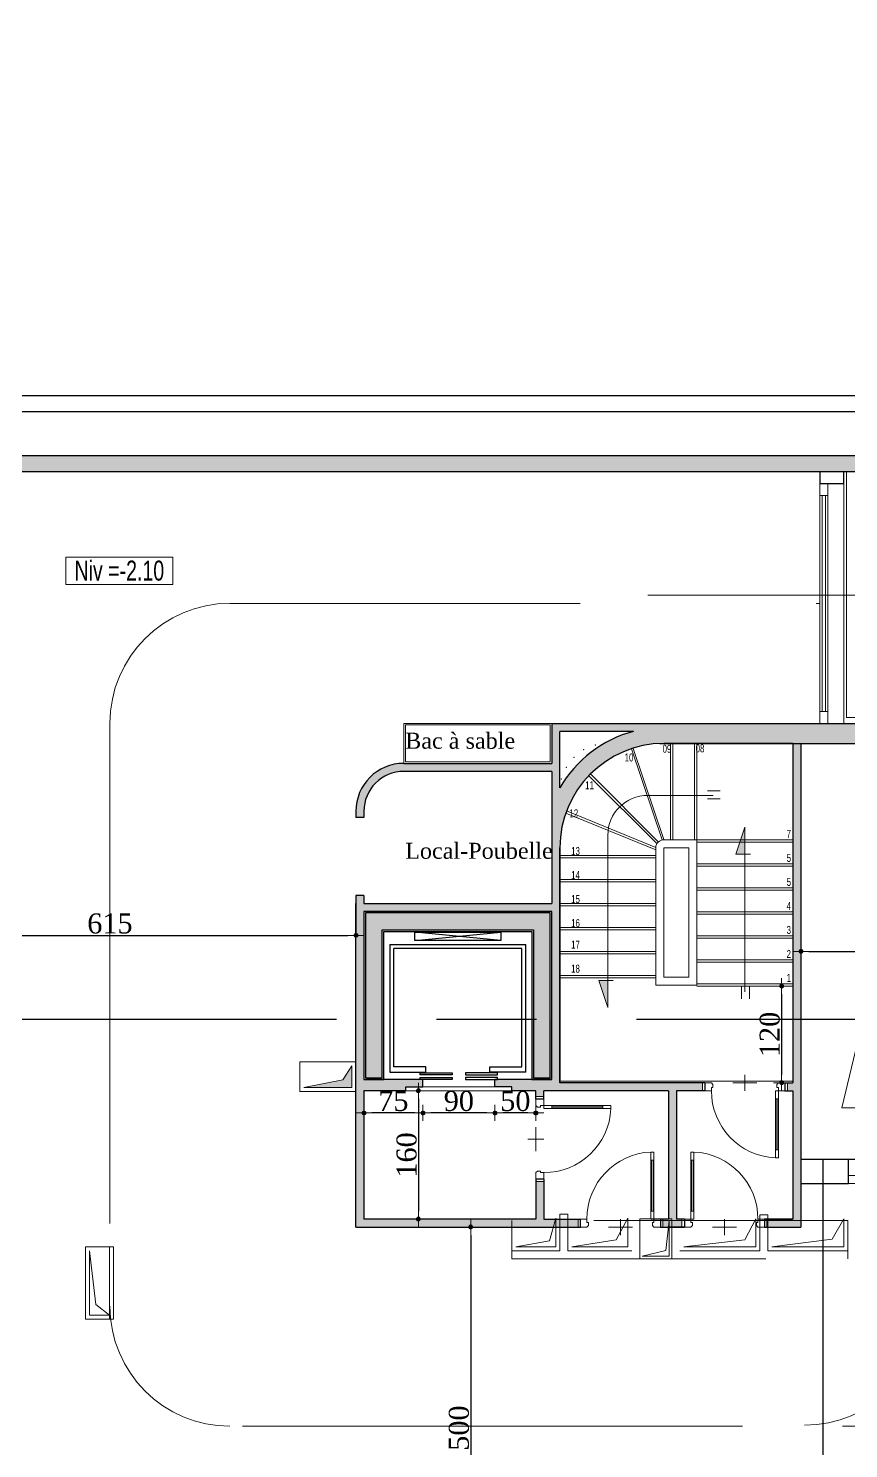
# Model space of a CAD drawing. Header units: metres. Extents: x 0 to 4415, y 1197 to 2590.
# Drawn here: x 1903.87 to 1914.12, y 1263.45 to 1281.2 of the extents above; entities that cross this region are included whole.
import ezdxf
from ezdxf.enums import TextEntityAlignment as Align

# ---------------------------------------------------------------- set-up
doc = ezdxf.new("R2010")
doc.units = ezdxf.units.M
for name, pattern in [('AXES', [2, 1.25, -0.25, 0.25, -0.25]), ('CACHE2', [4.762499999999999, 3.175, -1.5875]), ('CONTINU', [0])]:
    doc.linetypes.add(name, pattern=pattern)
doc.layers.get('DEFPOINTS').update_dxf_attribs({"lineweight": 5})
doc.layers.add('00-axe', color=7, linetype='AXES', lineweight=5, true_color=0xdb0000)
for name, color, linetype, lineweight in [('00-cot-ext 2', 7, 'Continuous', 13), ('00-Menuiserie', 152, 'CONTINU', 5), ('00-MUR', 7, 'Continuous', 30), ('00-Niveau', 2, 'Continuous', 9), ('00-texte', 7, 'Continuous', 13), ('A_TRAM', 10, 'AXES', 15), ('caché', 20, 'CACHE2', 13), ('gris', 251, 'Continuous', 9), ('MENUISERIE', 152, 'Continuous', 13), ('vue', 7, 'Continuous', 5)]:
    doc.layers.add(name, color=color, linetype=linetype, lineweight=lineweight)
doc.styles.add('style1', font='romantic.ttf')
doc.styles.add('STYLE2', font='swissl.ttf', dxfattribs={"width": 0.7})
doc.styles.add('WALIDcotat', font='times.ttf')
doc.dimstyles.new('walid 100', dxfattribs={"dimscale": 0, "dimtxt": 0.25, "dimasz": 0.1, "dimexe": 1.25, "dimexo": 0.625, "dimgap": 0.02, "dimtad": 1, "dimdec": 0, "dimlfac": 100, "dimrnd": 5, "dimtxsty": 'WALIDcotat', "dimblk": 'COTE', "dimcen": 2.5, "dimse1": 1, "dimse2": 1, "dimclrd": 256, "dimclrt": 256, "dimadec": 0, "dimazin": 0, "dimtfac": 1, "dimtdec": 0, "dimtix": 1, "dimtmove": 2, "dimatfit": 3, "dimldrblk": 'COTE', "dimfxl": 1.25, "dimarcsym": 0})

# ---------------------------------------------------------------- blocks, each defined once
blk = doc.blocks.new('p100execu')
at = {"layer": 'DEFPOINTS'}
for p, q in [((0.3799999999999727, 0), (0.6799999999997454, 0)), ((0.529999999999859, 0), (0.529999999999859, 0.1)), ((0.529999999999859, 0.1), (0.529999999999859, -0.1))]:
    blk.add_line(p, q, dxfattribs=at)
at = {"layer": 'MENUISERIE'}
for p, q in [((0.1099999999999, 0), (0.02999999999997272, 0)), ((0.1299999999998818, -0.01999999999998181), (0.1099999999999, 0)), ((0.9299999999996089, -0.01999999999998181), (0.9499999999995907, 0)), ((0.9499999999995907, 0), (1.029999999999745, 0)), ((0.1099999999999, -0.09999999999990905), (0.02999999999997272, -0.09999999999990905)), ((0.1099999999999, -0.09999999999990905), (0.1099999999999, -0.05999999999994543)), ((0.1299999999998818, -0.05999999999994543), (0.1099999999999, -0.05999999999994543)), ((0.1299999999998818, -0.05999999999994543), (0.1299999999998818, -0.01999999999998181)), ((0.9099999999996271, -0.09999999999990905), (1.029999999999745, -0.09999999999990905)), ((0.9099999999996271, -0.09999999999990905), (0.9099999999996271, -0.9390470785356229)), ((0.9299999999996089, -0.05999999999994543), (0.9299999999996089, -0.01999999999998181)), ((0.9299999999996089, -0.05999999999994543), (0.9499999999995907, -0.05999999999994543)), ((0.9499999999995907, -0.09999999999990905), (0.9499999999995907, -0.05999999999994543)), ((0.9499999999995907, -0.09999999999990905), (0.9499999999995907, -0.9390470785356229)), ((0.9099999999996271, -0.1999999999998181), (0.9499999999995907, -0.1999999999998181)), ((0.9199999999998454, -0.1999999999998181), (0.919999999999618, -0.8390470785354864)), ((0.9399999999998272, -0.1999999999998181), (0.9399999999995998, -0.8390470785354864)), ((0.9099999999996271, -0.8390470785354864), (0.9499999999995907, -0.8390470785354864)), ((0.9099999999996271, -0.9390470785356229), (0.9499999999995907, -0.9390470785356229))]:
    blk.add_line(p, q, dxfattribs=at)
for points in [[(0.02999999999997272, -0.09999999999990905), (0.02999999999997272, 0), (0, 0), (0, -0.09999999999990905)], [(1.059999999999718, -0.09999999999990905), (1.059999999999718, 0), (1.029999999999745, 0), (1.029999999999745, -0.09999999999990905)]]:
    blk.add_lwpolyline(points, close=True, dxfattribs=at)
blk.add_arc((0.9500000000000455, -0.0999999999994543), 0.8400000000000359, 180.0000000000261, 267.2705973631957, dxfattribs=at)
blk = doc.blocks.new('A$C3BAE4A7C')
for p, q in [((0.2744139882894103, 2.000000012555134), (0.724415226003174, 1.999998561161775)), ((0.2744142424993186, 0.4040039073206714), (0.2744141383667227, 2.00000001255377)), ((0.724415226003174, 1.999998561161775), (0.7244141517631704, 1.930001213727465)), ((1.974414258819451, 1.999999991593896), (1.524414151763011, 1.999998597353979)), ((1.524414151763011, 1.999998597353979), (1.524415226002901, 1.930001249919556)), ((1.974414121594663, 1.999999991592532), (1.974414067665947, 0.4040038863592059)), ((0.3244136970317584, 1.929998682849728), (0.3244133749285254, 0.4540048978042392)), ((0.7244141517631704, 1.930001213727465), (0.3244136970317584, 1.929998682849728)), ((1.524415226002901, 1.930001249919556), (1.924414550077103, 1.92999866188849)), ((1.924414550077103, 1.92999866188849), (1.924414764323132, 0.4540048768430012)), ((0.2744142424989775, 0.4040053054907418), (1.974414067665947, 0.4040038863592059)), ((1.924414764323132, 0.4540048768430012), (0.3244133749289801, 0.4540074150541074)), ((0.5869146412637463, 0.3540047031464297), (1.661913581754078, 0.2499959705584303)), ((1.661913662261867, 0.3540041234151801), (0.5869146412637463, 0.2500040545489952))]:
    blk.add_line(p, q)
for points in [[(0.6522445498853529, 2.007409225995517), (1.052234743978573, 2.007407288179834), (1.052233001120356, 2.032408729877503), (0.6522456099083627, 2.032407182889656), (0.6522445498853529, 2.007409225995517)], [(0.6522477505953646, 2.063153198590399), (1.052236050864025, 2.063154328905753), (1.052236201830482, 2.088152702472385), (0.6522460077371477, 2.088154640288067), (0.6522477505953646, 2.063153198590399)], [(1.621977477935019, 2.007409225995517), (1.221987283841685, 2.007407288179834), (1.221989026699902, 2.032408729877503), (1.621976417911895, 2.032407182889656), (1.621977477935019, 2.007409225995517)], [(1.621976397271141, 2.063153198590399), (1.221988097002594, 2.063154328905753), (1.221987946036137, 2.088152702472385), (1.621978140129471, 2.088154640288067), (1.621976397271141, 2.063153198590399)]]:
    blk.add_lwpolyline(points)
blk.add_lwpolyline([(0.5869146412637463, 0.3540047031464297), (0.5869146412637463, 0.2500040545489952), (1.661913581754078, 0.2499959705584303), (1.661913662261867, 0.3540041234151801)], close=True)
blk = doc.blocks.new('COTE')
at = {"ltscale": 0.05}
h = blk.add_hatch(color=256, dxfattribs=at)
edge = h.paths.add_edge_path()
edge.add_arc((0, 0), 0.25, 0, 360)
for p, q in [((1, -6.1257422745431e-17), (-1, 6.1257422745431e-17)), ((0, -1), (0, 1))]:
    blk.add_line(p, q)
blk.add_circle((0, 0), 0.25)
blk = doc.blocks.new('*D72')
at = {"layer": '00-cot-ext 2', "lineweight": -2, "transparency": 16777216}
blk.add_line((1913.284738394948, 1269.126771463491), (1913.284738394948, 1268.118731463954), dxfattribs=at)
at = {"layer": 'DEFPOINTS', "color": 0, "transparency": 16777216}
for p in [(1913.427161840228, 1269.226771463491), (1913.284738394948, 1268.018731463954), (1913.427161840228, 1268.018731463954)]:
    blk.add_point(p, dxfattribs=at)
at = {"layer": '00-cot-ext 2', "lineweight": -2, "transparency": 16777216, "xscale": 0.1, "yscale": 0.1, "zscale": 0.1}
for p, rotation in [((1913.284738394948, 1269.226771463491), 90), ((1913.284738394948, 1268.018731463954), 270)]:
    blk.add_blockref('COTE', p, dxfattribs=dict(at, rotation=rotation))
at = {"layer": '00-cot-ext 2', "transparency": 16777216, "insert": (1913.137575453347, 1268.622751463722), "char_height": 0.25, "attachment_point": 5, "rotation": 90, "style": 'WALIDcotat'}
blk.add_mtext('120', dxfattribs=at)
blk = doc.blocks.new('*D73')
at = {"layer": '00-cot-ext 2', "lineweight": -2, "transparency": 16777216}
blk.add_line((1908.744570614728, 1267.818731463951), (1908.744570614728, 1266.414187776039), dxfattribs=at)
at = {"layer": 'DEFPOINTS', "color": 0, "transparency": 16777216}
for p in [(1908.062341991948, 1267.918731463951), (1908.06234199195, 1266.314187776039), (1908.744570614728, 1266.314187776039)]:
    blk.add_point(p, dxfattribs=at)
at = {"layer": '00-cot-ext 2', "lineweight": -2, "transparency": 16777216, "xscale": 0.1, "yscale": 0.1, "zscale": 0.1}
for p, rotation in [((1908.744570614728, 1267.918731463951), 90), ((1908.744570614728, 1266.314187776039), 270)]:
    blk.add_blockref('COTE', p, dxfattribs=dict(at, rotation=rotation))
at = {"layer": '00-cot-ext 2', "transparency": 16777216, "insert": (1908.597407673128, 1267.116459619995), "char_height": 0.25, "attachment_point": 5, "rotation": 90, "style": 'WALIDcotat'}
blk.add_mtext('160', dxfattribs=at)
blk = doc.blocks.new('*D74')
at = {"layer": '00-cot-ext 2', "lineweight": -2, "transparency": 16777216}
blk.add_line((1910.112341991947, 1267.641902872327), (1909.8000411969, 1267.641902872327), dxfattribs=at)
at = {"layer": 'DEFPOINTS', "color": 0, "transparency": 16777216}
for p in [(1909.7000411969, 1267.918731463953), (1910.212341991947, 1267.918731463953), (1909.7000411969, 1267.641902872327)]:
    blk.add_point(p, dxfattribs=at)
at = {"layer": '00-cot-ext 2', "lineweight": -2, "transparency": 16777216, "xscale": 0.1, "yscale": 0.1, "zscale": 0.1}
for p, rotation in [((1909.7000411969, 1267.641902872327), 179.9999999999746), ((1910.212341991947, 1267.641902872327), 359.9999999999745)]:
    blk.add_blockref('COTE', p, dxfattribs=dict(at, rotation=rotation))
at = {"layer": '00-cot-ext 2', "transparency": 16777216, "insert": (1909.956191594424, 1267.789065813928), "char_height": 0.25, "attachment_point": 5, "style": 'WALIDcotat'}
blk.add_mtext('50', dxfattribs=at)
blk = doc.blocks.new('*D75')
at = {"layer": '00-cot-ext 2', "lineweight": -2, "transparency": 16777216}
blk.add_line((1909.6000411969, 1267.641902872327), (1908.900039914354, 1267.641902872327), dxfattribs=at)
at = {"layer": 'DEFPOINTS', "color": 0, "transparency": 16777216}
for p in [(1908.800039914355, 1267.968731463953), (1909.7000411969, 1267.918731463953), (1908.800039914355, 1267.641902872327)]:
    blk.add_point(p, dxfattribs=at)
at = {"layer": '00-cot-ext 2', "lineweight": -2, "transparency": 16777216, "xscale": 0.1, "yscale": 0.1, "zscale": 0.1, "rotation": 180}
blk.add_blockref('COTE', (1908.800039914355, 1267.641902872327), dxfattribs=at)
at = {"layer": '00-cot-ext 2', "lineweight": -2, "transparency": 16777216, "xscale": 0.1, "yscale": 0.1, "zscale": 0.1}
blk.add_blockref('COTE', (1909.7000411969, 1267.641902872327), dxfattribs=at)
at = {"layer": '00-cot-ext 2', "transparency": 16777216, "insert": (1909.250040555627, 1267.789426304195), "char_height": 0.25, "attachment_point": 5, "style": 'WALIDcotat'}
blk.add_mtext('90', dxfattribs=at)
blk = doc.blocks.new('*D76')
at = {"layer": '00-cot-ext 2', "lineweight": -2, "transparency": 16777216}
blk.add_line((1908.700039914355, 1267.641902872327), (1908.162341991948, 1267.641902872327), dxfattribs=at)
at = {"layer": 'DEFPOINTS', "color": 0, "transparency": 16777216}
for p in [(1908.062341991948, 1267.918731463951), (1908.800039914355, 1267.968731463953), (1908.062341991948, 1267.641902872327)]:
    blk.add_point(p, dxfattribs=at)
at = {"layer": '00-cot-ext 2', "lineweight": -2, "transparency": 16777216, "xscale": 0.1, "yscale": 0.1, "zscale": 0.1, "rotation": 180}
blk.add_blockref('COTE', (1908.062341991948, 1267.641902872327), dxfattribs=at)
at = {"layer": '00-cot-ext 2', "lineweight": -2, "transparency": 16777216, "xscale": 0.1, "yscale": 0.1, "zscale": 0.1}
blk.add_blockref('COTE', (1908.800039914355, 1267.641902872327), dxfattribs=at)
at = {"layer": '00-cot-ext 2', "transparency": 16777216, "insert": (1908.431190953152, 1267.789426304195), "char_height": 0.25, "attachment_point": 5, "style": 'WALIDcotat'}
blk.add_mtext('75', dxfattribs=at)
blk = doc.blocks.new('A$C6EC847CB')
for p, q in [((0.9499999032255118, 0.0999999072266746), (0.0499999032314236, 0.0999999072266746)), ((0.9499999032255118, 0.0699999072278388), (0.0499999032314236, 0.0699999072278388)), ((0.0499999032314236, 0.0299999072196897), (0.9499999032255118, 0.0299999072196897)), ((0.0499999032314236, -9.27791461e-08), (0.9499999032255118, -9.27791461e-08))]:
    blk.add_line(p, q)
for points in [[(0.0499999032314236, -9.27791461e-08), (0.0499999032314236, 0.0999999072266746), (-9.67714868e-08, 0.0999999072266746), (-9.67714868e-08, -9.27791461e-08)], [(0.9499999032255118, -9.27791461e-08), (0.9499999032255118, 0.0999999072266746), (0.9999999032284222, 0.0999999072266746), (0.9999999032284222, -9.27791461e-08)]]:
    blk.add_lwpolyline(points, close=True)
at = {"layer": 'DEFPOINTS'}
blk.add_line((0.4999999032284677, 0.0999999072266746), (0.4999999032284677, 0.1464441502014528), dxfattribs=at)
blk = doc.blocks.new('*D80')
at = {"layer": '00-cot-ext 2', "lineweight": -2, "transparency": 16777216}
blk.add_line((1901.912341991949, 1269.861490906218), (1907.862341991947, 1269.861490906218), dxfattribs=at)
at = {"layer": 'DEFPOINTS', "color": 0, "transparency": 16777216}
for p in [(1901.812341991949, 1269.952747903002), (1907.962341991947, 1269.952747903002), (1907.962341991947, 1269.861490906218)]:
    blk.add_point(p, dxfattribs=at)
at = {"layer": '00-cot-ext 2', "lineweight": -2, "transparency": 16777216, "xscale": 0.1, "yscale": 0.1, "zscale": 0.1, "rotation": 180}
blk.add_blockref('COTE', (1901.812341991949, 1269.861490906218), dxfattribs=at)
at = {"layer": '00-cot-ext 2', "lineweight": -2, "transparency": 16777216, "xscale": 0.1, "yscale": 0.1, "zscale": 0.1}
blk.add_blockref('COTE', (1907.962341991947, 1269.861490906218), dxfattribs=at)
at = {"layer": '00-cot-ext 2', "transparency": 16777216, "insert": (1904.887341991948, 1270.008653847819), "char_height": 0.25, "attachment_point": 5, "style": 'WALIDcotat'}
blk.add_mtext('615', dxfattribs=at)
blk = doc.blocks.new('*D81')
at = {"layer": '00-cot-ext 2', "lineweight": -2, "transparency": 16777216}
blk.add_line((1913.627161840222, 1269.661493298213), (1919.614217249956, 1269.661493298213), dxfattribs=at)
at = {"layer": 'DEFPOINTS', "color": 0, "transparency": 16777216}
for p in [(1913.527161840223, 1272.261493298193), (1919.714217249956, 1272.261493298214), (1919.714217249956, 1269.661493298213)]:
    blk.add_point(p, dxfattribs=at)
at = {"layer": '00-cot-ext 2', "lineweight": -2, "transparency": 16777216, "xscale": 0.1, "yscale": 0.1, "zscale": 0.1, "rotation": 180}
blk.add_blockref('COTE', (1913.527161840223, 1269.661493298213), dxfattribs=at)
at = {"layer": '00-cot-ext 2', "lineweight": -2, "transparency": 16777216, "xscale": 0.1, "yscale": 0.1, "zscale": 0.1}
blk.add_blockref('COTE', (1919.714217249956, 1269.661493298213), dxfattribs=at)
at = {"layer": '00-cot-ext 2', "transparency": 16777216, "insert": (1916.620689545089, 1269.808656239814), "char_height": 0.25, "attachment_point": 5, "style": 'WALIDcotat'}
blk.add_mtext('620', dxfattribs=at)
blk = doc.blocks.new('*D84')
at = {"layer": '00-cot-ext 2', "lineweight": -2, "transparency": 16777216}
blk.add_line((1909.398710423814, 1266.114187776039), (1909.398710423814, 1261.290126437503), dxfattribs=at)
at = {"layer": 'DEFPOINTS', "color": 0, "transparency": 16777216}
for p in [(1913.527161840229, 1266.214187776038), (1909.398710423814, 1261.190126437504), (1913.527161840229, 1261.190126437504)]:
    blk.add_point(p, dxfattribs=at)
at = {"layer": '00-cot-ext 2', "lineweight": -2, "transparency": 16777216, "xscale": 0.1, "yscale": 0.1, "zscale": 0.1}
for p, rotation in [((1909.398710423814, 1266.214187776038), 90), ((1909.398710423814, 1261.190126437504), 270)]:
    blk.add_blockref('COTE', p, dxfattribs=dict(at, rotation=rotation))
at = {"layer": '00-cot-ext 2', "transparency": 16777216, "insert": (1909.251547482213, 1263.702157106771), "char_height": 0.25, "attachment_point": 5, "rotation": 90, "style": 'WALIDcotat'}
blk.add_mtext('500', dxfattribs=at)
blk = doc.blocks.new('*D106')
at = {"layer": 'DEFPOINTS', "color": 0, "transparency": 16777216}
for p in [(1911.712341991947, 1324.102436640078), (1912.712341991947, 1211.676748386476), (1912.712341991947, 1211.676748386476)]:
    blk.add_point(p, dxfattribs=at)
at = {"layer": 'vue', "lineweight": -2, "transparency": 16777216}
blk.add_line((1911.812341991947, 1211.676748386476), (1912.612341991947, 1211.676748386476), dxfattribs=at)
at = {"layer": 'vue', "lineweight": -2, "transparency": 16777216, "xscale": 0.1, "yscale": 0.1, "zscale": 0.1, "rotation": 180}
blk.add_blockref('COTE', (1911.712341991947, 1211.676748386476), dxfattribs=at)
at = {"layer": 'vue', "lineweight": -2, "transparency": 16777216, "xscale": 0.1, "yscale": 0.1, "zscale": 0.1}
blk.add_blockref('COTE', (1912.712341991947, 1211.676748386476), dxfattribs=at)
at = {"layer": 'vue', "transparency": 16777216, "insert": (1912.212341991947, 1211.823911328077), "char_height": 0.25, "attachment_point": 5, "style": 'WALIDcotat'}
blk.add_mtext('100', dxfattribs=at)

msp = doc.modelspace()

# ---------------------------------------------------------------- hatches: boundary and pattern name
at = {"layer": '00-MUR'}
h = msp.add_hatch(color=256, dxfattribs=at)
h.dxf.hatch_style = 1
h.paths.add_polyline_path([(1929.687528885856, 1275.661456012542), (1919.03312761637, 1275.661306929857), (1919.03312761637, 1275.86016448026), (1896.112341991949, 1275.861493298217), (1896.312341991949, 1275.661493298217), (1915.797719571344, 1275.661493298217), (1929.687528885856, 1275.659288327053)])
h = msp.add_hatch(color=50, dxfattribs=at)
h.dxf.hatch_style = 1
h.paths.add_polyline_path([(1910.392341991947, 1270.141490906218), (1908.082341991947, 1270.141490906218), (1908.082341991947, 1268.08149343772), (1908.292341991948, 1268.081493681837), (1908.292341991948, 1269.931490906218), (1910.182341991947, 1269.931490906218), (1910.182341991947, 1268.081487511749), (1910.392341991947, 1268.081487615101)])
at = {"layer": 'A_TRAM', "ltscale": 5}
h = msp.add_hatch(color=1, dxfattribs=at)
h.dxf.hatch_style = 1
h.paths.add_polyline_path([(1912.827161840228, 1271.214684609959), (1912.76413829496, 1271.026771463491), (1912.713295725733, 1270.875177529553), (1912.827161840228, 1270.875177529553)])
h = msp.add_hatch(color=1, dxfattribs=at)
h.dxf.hatch_style = 1
h.paths.add_polyline_path([(1911.112341991948, 1268.959390199386), (1911.04931844668, 1269.147303345854), (1910.998475877452, 1269.298897279792), (1911.112341991948, 1269.298897279792)])
at = {"layer": 'caché', "linetype": 'CACHE2'}
h = msp.add_hatch(color=256, dxfattribs=at)
h.dxf.hatch_style = 1
h.paths.add_polyline_path([(1907.912342006406, 1268.231493302686), (1907.801137166584, 1268.053678837897), (1907.312342006402, 1267.961493302689), (1907.912342006406, 1267.961493302689)])
at = {"layer": 'gris'}
h = msp.add_hatch(color=256, dxfattribs=at)
h.dxf.hatch_style = 1
edge = h.paths.add_edge_path()
edge.add_line((1914.470752527293, 1272.511496539769), (1915.670752527293, 1272.511493298214))
edge.add_line((1915.670752527293, 1272.511493298214), (1910.412341991948, 1272.511493581373))
edge.add_line((1910.412341991948, 1272.511493581373), (1910.412341991948, 1272.011493298216))
edge.add_line((1910.412341991948, 1272.011493298216), (1908.562341991946, 1272.011493298216))
edge.add_arc((1908.562341991946, 1271.411493298217), 0.599999999999909, 90, 180)
edge.add_line((1907.962341991946, 1271.411493298217), (1907.962341991947, 1271.335460287278))
edge.add_line((1907.962341991947, 1271.335460287278), (1908.062341991946, 1271.335460287278))
edge.add_line((1908.062341991946, 1271.335460287278), (1908.062341991946, 1271.411493298217))
edge.add_arc((1908.562341991946, 1271.411493298217), 0.5, 90, 180, ccw=False)
edge.add_line((1908.562341991946, 1271.911493298217), (1910.412341991948, 1271.911493298217))
edge.add_line((1910.412341991948, 1271.911493298217), (1910.412341991947, 1270.261490906218))
edge.add_line((1910.412341991947, 1270.261490906218), (1908.062341991948, 1270.261490906218))
edge.add_line((1908.062341991948, 1270.261490906218), (1908.062341991948, 1270.359427276339))
edge.add_line((1908.062341991948, 1270.359427276339), (1907.962341991973, 1270.359427276339))
edge.add_line((1907.962341991973, 1270.359427276339), (1907.962341991973, 1268.813092319737))
edge.add_line((1907.962341991973, 1268.813092319737), (1908.062341991948, 1268.813092319737))
edge.add_line((1908.062341991948, 1268.813092319737), (1908.062341991948, 1270.161490906218))
edge.add_line((1908.062341991948, 1270.161490906218), (1910.412341991947, 1270.161490906218))
edge.add_line((1910.412341991947, 1270.161490906218), (1910.412341991947, 1268.813092319737))
edge.add_line((1910.412341991947, 1268.813092319737), (1910.512341991946, 1268.813092319737))
edge.add_line((1910.512341991946, 1268.813092319737), (1910.512341991946, 1270.950064427592))
edge.add_arc((1911.820438100459, 1270.953417945543), 1.30810040715104, 90.35461789272398, 180.1468867638272, ccw=False)
edge.add_line((1911.812341991946, 1272.261493298195), (1913.427161840228, 1272.261493298195))
edge.add_line((1913.427161840228, 1272.261493298195), (1914.470752527293, 1272.261496539769))
edge.add_line((1914.470752527293, 1272.261496539769), (1914.470752527293, 1272.511496539769))
edge = h.paths.add_edge_path(flags=16)
edge.add_arc((1911.82043810046, 1270.953417945542), 1.508100407151816, 104.7986804902546, 150.1555896687574)
edge.add_line((1910.512341991946, 1271.703918717656), (1910.512341991946, 1272.411493579587))
edge.add_line((1910.512341991946, 1272.411493579587), (1911.435233827984, 1272.4114935631))
h.paths.add_polyline_path([(1913.527161840211, 1272.261493298199), (1913.427161840212, 1272.261493298199), (1913.427161840229, 1268.037751463738), (1913.427161840228, 1268.018731463954), (1913.357161840228, 1268.018731463953), (1913.357161840228, 1267.918731463953), (1913.427161840228, 1267.918731463953), (1913.427161840229, 1266.31418777604), (1913.099751916087, 1266.314187776039), (1913.099751916087, 1266.214187776038), (1913.52716184023, 1266.214187776038)])
h.paths.add_polyline_path([(1910.739751916088, 1266.314187776038), (1910.312341991945, 1266.314187776038), (1910.312341991945, 1266.785323698017), (1910.212341991946, 1266.785323698017), (1910.212341991946, 1266.314187776038), (1908.062341991951, 1266.314187776039), (1908.062341991948, 1267.918731463951), (1908.587737836762, 1267.918731463951), (1908.587737836762, 1267.968731463953), (1908.800039914354, 1267.968731463953), (1908.800042293723, 1268.061491075144), (1908.765173848162, 1268.061490906218), (1908.087737787052, 1268.061493705087), (1908.062341991948, 1268.061493414471), (1908.062341991948, 1268.813092319737), (1907.962341991973, 1268.813092319737), (1907.962341991973, 1268.281493302685), (1907.962342006406, 1268.281493302685), (1907.962342006406, 1267.911493302689), (1907.962341991973, 1266.214187776039), (1910.739751916088, 1266.214187776038)])
h.paths.add_polyline_path([(1912.039751916087, 1266.314187776039), (1911.969751916088, 1266.314187776039), (1911.969751916088, 1267.918731463953), (1912.297161840228, 1267.918731463953), (1912.297161840228, 1268.018731463958), (1910.512341991947, 1268.018731463954), (1910.512341991947, 1268.813092319737), (1910.412341991947, 1268.813092319737), (1910.412341991947, 1268.061493705086), (1910.162341991947, 1268.061493705086), (1910.162341991947, 1268.061493643566), (1910.412341991947, 1268.061493766605), (1910.412341991947, 1268.813092319737), (1910.392341991947, 1268.813092319737), (1910.392341991947, 1268.081487615101), (1910.182341991947, 1268.081487511749), (1910.182341991947, 1268.813092319737), (1910.162341991947, 1268.813092319737), (1910.162341991947, 1268.061493705086), (1910.412341942238, 1268.061493705086), (1910.412341991947, 1268.061493766605), (1910.162341991947, 1268.061493643566), (1909.734905980359, 1268.061493700446), (1909.734905980554, 1268.061490906218), (1909.700037534986, 1268.061491075144), (1909.700039914354, 1267.968731463953), (1909.912341991947, 1267.968731463953), (1909.912341991947, 1267.918731463953), (1910.212341991947, 1267.918731463953), (1910.212341991947, 1267.845323698017), (1910.312341991947, 1267.845323698017), (1910.312341991947, 1267.916459619996), (1911.869751916088, 1267.916459619996), (1911.869751916088, 1266.317770442367), (1911.911091992117, 1266.317770442367), (1911.911091992117, 1266.214187776039), (1912.039751916087, 1266.21418777604)])
h.paths.add_polyline_path([(1911.911091992117, 1266.317770442367), (1911.869751916088, 1266.317770442367), (1911.869751916088, 1266.314187776038), (1911.799751916088, 1266.314187776038), (1911.799751916088, 1266.214187776039), (1911.911091992117, 1266.214187776039)])

# ---------------------------------------------------------------- linework, layer by layer
at = {"layer": '00-axe', "lineweight": 30, "ltscale": 5}
msp.add_line((1891.469723164535, 1268.813092319737), (1933.364540415356, 1268.813092319737), dxfattribs=at)
msp.add_lwpolyline([(1918.472843048848, 1278.12251976845), (1918.472843048848, 1267.057637198824), (1913.80232648275, 1267.057637198824), (1913.80232648275, 1253.488062030603), (1913.80232648275, 1253.488062030603)], dxfattribs=at)
at = {"layer": '00-MUR'}
for p, q in [((1896.112341991949, 1275.861493298217), (1919.033127618457, 1275.861344215235)), ((1899.612379397151, 1275.661493298217), (1915.797719571344, 1275.661493298217)), ((1903.012341991948, 1275.661493298217), (1915.797719571344, 1275.661493298217)), ((1905.012341991947, 1275.66111074273), (1929.68750871792, 1275.66145601226)), ((1905.012341991947, 1275.66111074273), (1929.68750871792, 1275.66145601226)), ((1913.761963287784, 1275.661136545998), (1913.761963287784, 1275.511443824646)), ((1913.761963287784, 1275.511443824646), (1914.061963287784, 1275.511443824646)), ((1914.061963287784, 1275.511443824646), (1914.061961193137, 1275.661140743746)), ((1910.412341991948, 1272.511493581373), (1910.412341991948, 1272.011493298217)), ((1910.412341991948, 1272.511493581373), (1914.470752527293, 1272.51149358137)), ((1911.435233827984, 1272.4114935631), (1910.512341991946, 1272.411493579587)), ((1910.512341991946, 1271.703918717656), (1910.512341991946, 1272.411493579587)), ((1911.76411327574, 1272.261493298191), (1914.470752527293, 1272.261493298188)), ((1913.427161840228, 1272.261493298195), (1911.812341991946, 1272.261493298195)), ((1913.427161840223, 1272.261493298193), (1913.427161840228, 1268.018731463954)), ((1913.527161840223, 1272.261493298193), (1913.52716184023, 1266.214187776038)), ((1908.562341991946, 1272.011493298216), (1910.412341991948, 1272.011493298217)), ((1910.412341991948, 1271.911493298217), (1908.562341991946, 1271.911493298217)), ((1910.412341991948, 1271.911493298217), (1910.412341991947, 1270.261490906218)), ((1907.962341991946, 1271.411493298217), (1907.962341991946, 1271.335460287278)), ((1908.062341991946, 1271.411493298217), (1908.062341991946, 1271.335460287278)), ((1908.062341991946, 1271.335460287278), (1907.962341991946, 1271.335460287278)), ((1910.512341991946, 1270.961493298195), (1910.512341991947, 1268.042473298442)), ((1910.512341991946, 1270.861493298213), (1910.512341991946, 1270.956771463513)), ((1910.512341991947, 1268.018731463954), (1910.512341991947, 1270.861493298213)), ((1908.062341991948, 1270.359427276339), (1907.962341991947, 1270.359427276339)), ((1907.962341991947, 1270.359427276339), (1907.962341991947, 1269.861490906218)), ((1908.062341991948, 1270.359427276339), (1908.062341991948, 1270.261490906218)), ((1907.962341991973, 1266.214187776039), (1907.962341991947, 1270.261490906218)), ((1908.062341991948, 1270.261490906218), (1910.412341991947, 1270.261490906218)), ((1908.062341991945, 1270.161490906218), (1908.062341991948, 1268.061493414471)), ((1908.062341991947, 1269.261493298225), (1908.062341991947, 1269.011493298225)), ((1908.062341991947, 1269.261493298225), (1908.062341991947, 1269.011493298225)), ((1908.800039864645, 1268.061493705086), (1908.087737787052, 1268.061493705087)), ((1908.800039914354, 1267.968731463953), (1908.800042293723, 1268.061491075144)), ((1909.700039914354, 1267.968731463953), (1909.700037534986, 1268.061491075144)), ((1910.412341942238, 1268.061493705086), (1909.700039864645, 1268.061493705086)), ((1908.062341991948, 1267.918731463951), (1908.062341991951, 1266.314187776039)), ((1908.587737836762, 1267.918731463951), (1908.062341991948, 1267.918731463951)), ((1908.587737836762, 1267.918731463953), (1908.587737836762, 1267.968731463953)), ((1908.587737836762, 1267.968731463953), (1908.800039914355, 1267.968731463953)), ((1909.912341991947, 1267.968731463953), (1909.700039914355, 1267.968731463953)), ((1909.912341991947, 1267.918731463953), (1909.912341991947, 1267.968731463953)), ((1910.312341991947, 1267.815323698017), (1910.312341991947, 1267.916459619996)), ((1911.869751916088, 1267.916459619996), (1910.312341991947, 1267.916459619996)), ((1912.327161840228, 1268.018731463958), (1910.512341991947, 1268.018731463954)), ((1911.869751916088, 1267.918731463954), (1911.869751916088, 1266.314187776038)), ((1911.969751916088, 1267.918731463953), (1911.969751916088, 1266.314187776039)), ((1912.327161840229, 1267.918731463953), (1911.969751916088, 1267.918731463953)), ((1912.327161840229, 1267.918731463953), (1912.227161840229, 1267.918731463953)), ((1912.327161840228, 1268.018731463953), (1912.327161840228, 1267.918731463953)), ((1912.327161840228, 1268.018731463953), (1912.327161840228, 1267.918731463953)), ((1913.327161840228, 1268.018731463953), (1913.327161840228, 1267.918731463953)), ((1913.327161840228, 1268.018731463953), (1913.427161840228, 1268.018731463954)), ((1913.327161840228, 1268.018731463953), (1913.327161840228, 1267.918731463953)), ((1913.327161840228, 1267.918731463953), (1913.427161840228, 1267.918731463953)), ((1913.427161840228, 1267.918731463953), (1913.427161840229, 1266.314187776039)), ((1914.120688958039, 1267.061493298214), (1913.527161840229, 1267.061493298206)), ((1914.120688958039, 1266.761493298214), (1914.120688958039, 1267.061493298214)), ((1910.212341991946, 1266.815323698017), (1910.212341991946, 1266.314187776038)), ((1910.312341991946, 1266.815323698017), (1910.212341991946, 1266.815323698017)), ((1910.312341991945, 1266.815323698017), (1910.312341991945, 1266.314187776038)), ((1913.527161840229, 1266.761493298206), (1914.120688958039, 1266.761493298214)), ((1910.212341991946, 1266.314187776038), (1908.062341991951, 1266.314187776039)), ((1910.312341991945, 1266.314187776038), (1910.769751916088, 1266.314187776038)), ((1910.769751916088, 1266.214187776038), (1910.769751916088, 1266.314187776038)), ((1911.769751916088, 1266.314187776038), (1911.769751916088, 1266.214187776039)), ((1911.869751916088, 1266.314187776038), (1911.769751916088, 1266.314187776038)), ((1912.069751916087, 1266.314187776039), (1911.969751916087, 1266.314187776039)), ((1912.069751916087, 1266.314187776039), (1911.969751916087, 1266.314187776039)), ((1912.069751916087, 1266.314187776039), (1912.069751916087, 1266.21418777604)), ((1912.069751916087, 1266.314187776039), (1912.069751916087, 1266.21418777604)), ((1913.427161840227, 1266.314187776039), (1913.069751916087, 1266.314187776039)), ((1913.069751916087, 1266.314187776039), (1913.427161840225, 1266.31418777604)), ((1913.069751916087, 1266.31418777604), (1913.069751916087, 1266.214187776039)), ((1913.069751916087, 1266.314187776039), (1913.427161840225, 1266.31418777604)), ((1913.069751916087, 1266.31418777604), (1913.069751916087, 1266.214187776039)), ((1907.962341991973, 1266.214187776039), (1910.769751916088, 1266.214187776038)), ((1911.769751916088, 1266.214187776039), (1912.069751916087, 1266.21418777604)), ((1911.969751916087, 1266.214187776038), (1911.862341991947, 1266.214187776039)), ((1912.069751916087, 1266.214187776039), (1911.969751916087, 1266.214187776039)), ((1912.069751916087, 1266.214187776039), (1911.969751916087, 1266.214187776038)), ((1911.969751916087, 1266.214187776039), (1912.069751916087, 1266.214187776039)), ((1912.019751916087, 1266.21418777604), (1912.069751916087, 1266.21418777604)), ((1913.069751916087, 1266.214187776038), (1913.527161840229, 1266.214187776038))]:
    msp.add_line(p, q, dxfattribs=at)
for points in [[(1929.790911199532, 1276.611493298217), (1929.410817363235, 1257.270331978497), (1892.822183741009, 1255.039696005896), (1893.422022320108, 1276.611493298217)], [(1929.790911199532, 1276.611493298217), (1929.410817363235, 1257.270331978497), (1892.822183741009, 1255.039696005896), (1893.422022320108, 1276.611493298217)], [(1929.586942169084, 1276.411493298217), (1929.214481228724, 1257.458733624516), (1893.028181910378, 1255.252626071876), (1893.6165383037, 1276.411493298217)], [(1910.412341991947, 1270.161490906218), (1908.062341991948, 1270.161490906218), (1908.062341991948, 1268.061493414471), (1908.312341991948, 1268.061493705087), (1908.312341991948, 1269.911490906218), (1910.162341991947, 1269.911490906218), (1910.162341991947, 1268.061493643566), (1910.412341991947, 1268.061493766605)]]:
    msp.add_lwpolyline(points, close=True, dxfattribs=at)
at = {"layer": '00-MUR', "color": 50}
msp.add_lwpolyline([(1910.392341991947, 1270.141490906218), (1908.082341991947, 1270.141490906218), (1908.082341991947, 1268.08149343772), (1908.292341991948, 1268.081493681837), (1908.292341991948, 1269.931490906218), (1910.182341991947, 1269.931490906218), (1910.182341991947, 1268.081487511749), (1910.392341991947, 1268.081487615101)], close=True, dxfattribs=at)
at = {"layer": '00-MUR'}
msp.add_lwpolyline([(1910.312341991947, 1267.815323698017), (1910.212341991947, 1267.815323698017), (1910.212341991947, 1267.918731463953), (1909.912341991947, 1267.918731463953)], dxfattribs=at)
for centre, radius, start, end in [((1911.82043810046, 1270.953417945542), 1.508100407151891, 104.7986804902546, 150.1555896687574), ((1911.82043810046, 1270.953417945542), 1.308100407151891, 90.35461789276356, 179.8531132362525), ((1908.562341991946, 1271.411493298217), 0.6, 90, 180), ((1908.562341991946, 1271.411493298217), 0.5, 90, 180)]:
    msp.add_arc(centre, radius, start, end, dxfattribs=at)
at = {"layer": '00-Niveau'}
msp.add_lwpolyline([(1904.337471959373, 1274.586892180957), (1905.673066023662, 1274.586892180957), (1905.673066023662, 1274.245757280378), (1904.337471959373, 1274.245757280378)], close=True, dxfattribs=at)
at = {"layer": 'A_TRAM', "color": 1, "ltscale": 5}
for p, q in [((1936.802088807852, 1274.111492838451), (1911.612918259512, 1274.111851172814)), ((1910.765897748973, 1274.011493581373), (1906.387341991948, 1274.011493581373)), ((1904.887341991948, 1272.511493581373), (1904.887341991948, 1265.226342379711)), ((1911.612341991948, 1271.611493298213), (1912.430156692926, 1271.611493298213)), ((1912.516890625396, 1271.669976853447), (1912.359328930423, 1271.669976853447)), ((1912.516890625396, 1271.567632163588), (1912.359328930423, 1271.567632163588)), ((1911.112341991948, 1268.959390199386), (1911.112341991948, 1271.111493298213)), ((1912.827161840228, 1271.214684609959), (1912.713295725733, 1270.875177529553)), ((1912.827161840228, 1271.214684609959), (1912.827161840228, 1269.154668364665)), ((1912.713295725733, 1270.875177529553), (1912.895444847434, 1270.875177529553)), ((1911.112341991948, 1268.959390199386), (1910.998475877452, 1269.298897279792)), ((1910.998475877452, 1269.298897279792), (1911.180624999153, 1269.298897279792)), ((1912.783300705603, 1269.067934432194), (1912.783300705603, 1269.225496127167)), ((1912.885645395462, 1269.067934432194), (1912.885645395462, 1269.225496127167)), ((1922.795352302002, 1263.726342379711), (1906.387341991948, 1263.726342379711))]:
    msp.add_line(p, q, dxfattribs=at)
for centre, radius, start, end in [((1906.387341991948, 1272.511493581373), 1.5, 90, 180), ((1911.612341991948, 1271.111493298213), 0.5, 90, 180), ((1906.387341991948, 1265.226342379711), 1.5, 180, 270), ((1913.570642190655, 1265.238325880298), 1.5, 270, 0)]:
    msp.add_arc(centre, radius, start, end, dxfattribs=at)
for p in [(1910.812341991947, 1272.181108540484), (1910.957050564886, 1272.241048793986), (1910.592726749676, 1271.961493298213), (1910.688077923235, 1272.085757366925), (1910.532786496173, 1271.816784725274)]:
    msp.add_point(p, dxfattribs=at)
at = {"layer": 'caché', "linetype": 'CACHE2'}
for p, q in [((1911.79338750636, 1271.055111490005), (1911.410260963474, 1272.19302825176)), ((1911.812341991949, 1271.061493298218), (1911.429330420901, 1272.19906858433)), ((1911.897161840228, 1271.056771463491), (1911.897161840228, 1272.256771463491)), ((1911.897161840228, 1271.056771463491), (1911.897161840228, 1272.256771463491)), ((1912.197161840228, 1271.056771463491), (1912.197161840228, 1272.256771463491)), ((1912.197161840228, 1271.056771463491), (1912.197161840228, 1272.256771463491)), ((1913.427161840229, 1268.037751463738), (1913.427161840228, 1272.256771463491)), ((1911.723675100696, 1271.007733782594), (1910.874444227503, 1271.856964655785)), ((1911.741631313829, 1271.032203976331), (1910.895467125589, 1271.878368164571)), ((1911.712341991947, 1270.961493298213), (1910.596484372692, 1271.416869550535)), ((1911.712341991947, 1270.929091329166), (1910.586184260392, 1271.38867100893)), ((1912.227161840228, 1271.056771463491), (1913.427161840228, 1271.056771463491)), ((1910.512341991946, 1270.956771463491), (1910.512341991947, 1268.037751463738)), ((1911.712341991947, 1270.861493298213), (1910.512341991947, 1270.861493298213)), ((1911.712341991947, 1270.831493298213), (1910.512341991947, 1270.831493298213)), ((1912.227161840228, 1270.756771463491), (1913.427161840228, 1270.756771463491)), ((1911.712341991947, 1270.561493298213), (1910.512341991947, 1270.561493298213)), ((1911.712341991947, 1270.531493298213), (1910.512341991947, 1270.531493298213)), ((1912.227161840228, 1270.456771463491), (1913.427161840228, 1270.456771463491)), ((1911.712341991947, 1270.261493298213), (1910.512341991947, 1270.261493298213)), ((1911.712341991947, 1270.231493298213), (1910.512341991947, 1270.231493298213)), ((1912.227161840228, 1270.156771463491), (1913.427161840228, 1270.156771463491)), ((1911.712341991947, 1269.961493298213), (1910.512341991947, 1269.961493298213)), ((1911.712341991947, 1269.931493298213), (1910.512341991947, 1269.931493298213)), ((1912.227161840228, 1269.856771463491), (1913.427161840228, 1269.856771463491)), ((1911.712341991947, 1269.661493298213), (1910.512341991947, 1269.661493298213)), ((1911.712341991947, 1269.631493298213), (1910.512341991947, 1269.631493298213)), ((1912.227161840228, 1269.556771463491), (1913.427161840228, 1269.556771463491)), ((1911.712341991947, 1269.361493298213), (1910.512341991947, 1269.361493298213)), ((1911.712341991947, 1269.331493298213), (1910.512341991947, 1269.331493298213)), ((1912.227161840228, 1269.256771463491), (1913.427161840228, 1269.256771463491)), ((1910.512341991947, 1268.037751463738), (1913.427161840229, 1268.037751463738)), ((1910.19984199206, 1266.314187776038), (1909.402341992169, 1266.314187776038)), ((1910.614102722129, 1266.377246950382), (1910.514102722129, 1266.377246950381)), ((1913.014102722127, 1266.367770442368), (1913.014102722127, 1265.917770442368)), ((1913.114102722127, 1266.367770442368), (1913.014102722126, 1266.367770442368)), ((1913.114102722127, 1266.367770442368), (1913.114102722127, 1265.917770442368)), ((1913.114102722127, 1266.367770442368), (1913.114102722127, 1265.917770442368)), ((1914.114102722127, 1266.29546492024), (1914.114102722127, 1265.917770442368)), ((1914.114102722127, 1266.29546492024), (1914.114102722127, 1265.917770442368)), ((1909.914102722129, 1265.920008784645), (1910.51410272213, 1265.920008784645)), ((1910.61410272213, 1265.920008784645), (1911.41410272213, 1265.920008784645)), ((1913.014102722127, 1265.917770442368), (1912.011091992118, 1265.917770442368)), ((1914.114102722127, 1265.917770442368), (1913.114102722127, 1265.917770442368))]:
    msp.add_line(p, q, dxfattribs=at)
for points in [[(1908.562341991946, 1272.011493298216), (1910.412341991948, 1272.011493298216), (1910.412341991948, 1272.511493581373), (1908.562341991946, 1272.511493581373)], [(1908.582341991946, 1272.031493298216), (1910.392341991948, 1272.031493298216), (1910.392341991948, 1272.491493581373), (1908.582341991946, 1272.491493581373)], [(1907.262342006402, 1268.281493302685), (1907.962342006406, 1268.281493302685), (1907.962342006406, 1267.911493302689), (1907.262342006402, 1267.911493302689)], [(1907.262342006402, 1268.281493302685), (1907.962342006406, 1268.281493302686), (1907.962342006406, 1267.911493302689), (1907.262342006402, 1267.911493302689)], [(1907.801137166584, 1268.053678837897), (1907.912342006406, 1268.231493302686), (1907.912342006406, 1267.961493302689), (1907.312342006402, 1267.961493302689)], [(1908.587737836762, 1267.918731463951), (1909.912341991947, 1267.918731463951), (1909.912341991947, 1267.968731463953), (1908.587737836762, 1267.968731463953)], [(1909.914102722129, 1265.817770442369), (1914.114102722127, 1265.817770442369), (1914.114102722127, 1266.29546492024), (1909.914102722129, 1266.29546492024)], [(1910.382238545138, 1266.042009776976), (1910.464102722136, 1266.327246950383), (1910.464102722136, 1265.970008784645), (1909.964102722136, 1265.970008784645)], [(1911.21823606266, 1266.057239837248), (1911.364102722137, 1266.32724695038), (1911.364102722137, 1265.970008784645), (1910.664102722137, 1265.970008784645)], [(1911.511091992117, 1265.817770442369), (1911.911091992117, 1265.817770442369), (1911.911091992117, 1266.317770442367), (1911.511091992117, 1266.317770442367)], [(1911.511091992117, 1265.817770442369), (1911.911091992117, 1265.817770442369), (1911.911091992117, 1266.317770442367), (1911.511091992118, 1266.317770442367)], [(1911.541091992124, 1265.851353108701), (1911.881091992124, 1265.851353108701), (1911.881091992124, 1266.291353108699), (1911.83658500289, 1265.920831107817)], [(1912.824895691674, 1266.05724637095), (1912.964102722134, 1266.317770442367), (1912.964102722134, 1265.967770442368), (1912.061091992124, 1265.967770442368)], [(1913.916002689951, 1266.06276952737), (1914.064102722134, 1266.317770442368), (1914.064102722134, 1265.967770442368), (1913.164102722134, 1265.967770442368)], [(1904.581151906694, 1265.966435379752), (1904.881151906695, 1265.966435379752), (1904.881151906695, 1265.065340513512), (1904.581151906694, 1265.065340513512)], [(1904.581151906694, 1265.966435379752), (1904.931151906695, 1265.966435379752), (1904.931151906696, 1265.065340513512), (1904.581151906695, 1265.065340513512)], [(1904.631151906694, 1265.916435379752), (1904.709615865096, 1265.245522101797), (1904.881151906696, 1265.115340513512), (1904.631151906695, 1265.115340513512)]]:
    msp.add_lwpolyline(points, close=True, dxfattribs=at)
for points in [[(1910.51410272213, 1266.377246950382), (1910.51410272213, 1265.920008784645)], [(1910.61410272213, 1266.37724695038), (1910.61410272213, 1265.920008784644)]]:
    msp.add_lwpolyline(points, dxfattribs=at)
at = {"layer": 'gris'}
msp.add_lwpolyline([(1914.548591736266, 1272.586491556162), (1914.098591736266, 1272.586491556162), (1914.098591736266, 1275.661377834999), (1914.548591736266, 1275.661377834999)], close=True, dxfattribs=at)
at = {"layer": 'gris', "ltscale": 0.1}
msp.add_lwpolyline([(1914.036395770754, 1267.707017513741), (1916.104888610556, 1267.707017513741), (1915.070689545086, 1272.016377596168), (1914.036395770754, 1267.707017513741), (1916.104888610556, 1267.707017513741)], dxfattribs=at)
at = {"layer": 'vue'}
for p, q in [((1905.012341004186, 1275.861493298217), (1902.812341991949, 1275.861493298217)), ((1914.061963287784, 1275.511443824646), (1914.061963289572, 1272.511443812142)), ((1911.927161840228, 1271.056771463491), (1911.927161840228, 1272.256771463491)), ((1911.927161840228, 1271.056771463491), (1911.927161840228, 1272.256771463491)), ((1912.227161840228, 1271.056771463491), (1912.227161840228, 1272.256771463491)), ((1912.227161840228, 1271.056771463491), (1912.227161840228, 1272.256771463491)), ((1912.227161840228, 1271.026771463491), (1913.427161840228, 1271.026771463491)), ((1912.227161840228, 1270.726771463491), (1913.427161840228, 1270.726771463491)), ((1912.227161840228, 1270.426771463491), (1913.427161840228, 1270.426771463491)), ((1912.227161840228, 1270.126771463491), (1913.427161840228, 1270.126771463491)), ((1912.227161840228, 1269.826771463491), (1913.427161840228, 1269.826771463491)), ((1912.227161840228, 1269.526771463491), (1913.427161840228, 1269.526771463491)), ((1912.227161840228, 1269.226771463491), (1913.427161840228, 1269.226771463491))]:
    msp.add_line(p, q, dxfattribs=at)
msp.add_lwpolyline([(1911.712341991946, 1269.237751463738), (1912.227161840228, 1269.237751463738), (1912.227161840228, 1271.056771463491), (1911.812341991946, 1271.056771463491, 0.4142135623731296), (1911.712341991946, 1270.956771463491)], format="xyb", close=True, dxfattribs=at)
msp.add_lwpolyline([(1911.812341991946, 1269.337751463738), (1912.127161840228, 1269.337751463738), (1912.127161840228, 1270.956771463491), (1911.812341991946, 1270.956771463491)], close=True, dxfattribs=at)

# ---------------------------------------------------------------- block references
at = {"xscale": -1, "rotation": 180}
msp.add_blockref('A$C3BAE4A7C', (1908.112927840424, 1270.149645546506), dxfattribs=at)
at = {"layer": '00-Menuiserie'}
for name, p, xscale, rotation in [('A$C6EC847CB', (1913.861963195011, 1272.511444114961), 3, 90), ('p100execu', (1910.739751916088, 1266.214187776038), -1, 180)]:
    msp.add_blockref(name, p, dxfattribs=dict(at, xscale=xscale, rotation=rotation))
msp.add_blockref('p100execu', (1912.297161840228, 1268.018731463953), dxfattribs=at)
at = {"layer": '00-Menuiserie', "rotation": 90}
msp.add_blockref('p100execu', (1910.212341991947, 1266.785323698017), dxfattribs=at)
at = {"layer": '00-Menuiserie', "xscale": 5}
msp.add_blockref('A$C6EC847CB', (1914.120689441896, 1266.761493390993), dxfattribs=at)
at = {"layer": 'caché', "ltscale": 0.1, "rotation": 180}
msp.add_blockref('p100execu', (1913.099751916087, 1266.214187776039), dxfattribs=at)

# ---------------------------------------------------------------- texts
at = {"layer": '00-Niveau', "style": 'STYLE2', "width": 0.7}
msp.add_text('Niv =-2.10', height=0.25, dxfattribs=at).set_placement((1905.005290722749, 1274.545757280378), align=Align.TOP_CENTER)
at = {"layer": '00-texte', "style": 'style1'}
for s, p in [('Bac à sable ', (1908.578828053849, 1272.194371947514)), ('Local-Poubelle', (1908.578828053849, 1270.818613733298))]:
    msp.add_text(s, height=0.2, dxfattribs=at).set_placement(p)
at = {"layer": 'A_TRAM', "color": 1, "ltscale": 5, "char_height": 0.1, "attachment_point": 1, "style": 'STYLE2'}
for s, insert in [('10', (1911.323661929098, 1272.134890922795)), ('09', (1911.797446609073, 1272.244094683456)), ('08', (1912.210781642047, 1272.248816518183)), ('11', (1910.829587372744, 1271.788094522226)), ('12', (1910.633441401896, 1271.436230809139)), ('7', (1913.34826125018, 1271.179615874499)), ('13', (1910.654540811848, 1270.964955015547)), ('5', (1913.34826125018, 1270.879615874499)), ('14', (1910.654540811848, 1270.664955015547)), ('5', (1913.34826125018, 1270.579615874499)), ('15', (1910.654540811848, 1270.364955015547)), ('4', (1913.348261250183, 1270.279615874499)), ('16', (1910.654540811848, 1270.064955015547)), ('3', (1913.348261250183, 1269.9796158745)), ('17', (1910.654540811848, 1269.794955015547)), ('2', (1913.348261250183, 1269.679615874499)), ('18', (1910.654540811848, 1269.494955015547)), ('1', (1913.34826125018, 1269.3796158745))]:
    msp.add_mtext_dynamic_manual_height_columns(s, width=25.98476553119463, gutter_width=12.5, heights=[0], dxfattribs=dict(at, insert=insert))

# ---------------------------------------------------------------- dimensions: what is measured, and where the dimension line sits
at = {"layer": '00-cot-ext 2'}
for p1, p2, distance, picture, middle in [((1913.527161840223, 1272.261493298193), (1919.714217249956, 1272.261493298214), -2.6000000000010455, '*D81', (1916.620689545089, 1269.808656239814)), ((1901.812341991949, 1269.952747903002), (1907.962341991947, 1269.952747903002), -0.09125699678406818, '*D80', (1904.887341991948, 1270.008653847819)), ((1913.427161840228, 1269.226771463491), (1913.427161840228, 1268.018731463954), -0.14242344528020112, '*D72', (1913.137575453347, 1268.622751463722)), ((1908.062341991948, 1267.918731463951), (1908.06234199195, 1266.314187776039), 0.6822286227779842, '*D73', (1908.597407673128, 1267.116459619995)), ((1910.212341991947, 1267.918731463953), (1909.7000411969, 1267.918731463953), 0.2768285916260993, '*D74', (1909.956191594424, 1267.789065813928)), ((1913.527161840229, 1266.214187776038), (1913.527161840229, 1261.190126437504), -4.128451416414919, '*D84', (1909.251547482213, 1263.702157106771))]:
    dim = msp.add_aligned_dim(p1=p1, p2=p2, distance=distance, dimstyle='walid 100', override={"dimscale": 1, "dimfxl": 0}, dxfattribs=at)
    dim.commit()
    dim.dimension.update_dxf_attribs({"geometry": picture, "text_midpoint": middle})
for base, p1, p2, picture, middle in [((1908.062341991948, 1267.641902872327), (1908.800039914355, 1267.968731463953), (1908.062341991948, 1267.918731463951), '*D76', (1908.431190953152, 1267.789426304195)), ((1908.800039914355, 1267.641902872327), (1909.7000411969, 1267.918731463953), (1908.800039914355, 1267.968731463953), '*D75', (1909.250040555627, 1267.789426304195))]:
    dim = msp.add_linear_dim(base=base, p1=p1, p2=p2, dimstyle='walid 100', override={"dimscale": 1, "dimfxl": 0}, dxfattribs=at)
    dim.commit()
    dim.dimension.update_dxf_attribs({"geometry": picture, "text_midpoint": middle})
at = {"layer": 'vue'}
dim = msp.add_linear_dim(base=(1912.712341991947, 1211.676748386476), p1=(1911.712341991947, 1324.102436640078), p2=(1912.712341991947, 1211.676748386476), angle=180, dimstyle='walid 100', override={"dimscale": 1}, dxfattribs=at)
dim.commit()
dim.dimension.update_dxf_attribs({"geometry": '*D106', "text_midpoint": (1912.212341991947, 1211.823911328077)})

doc.saveas('drawing.dxf')
